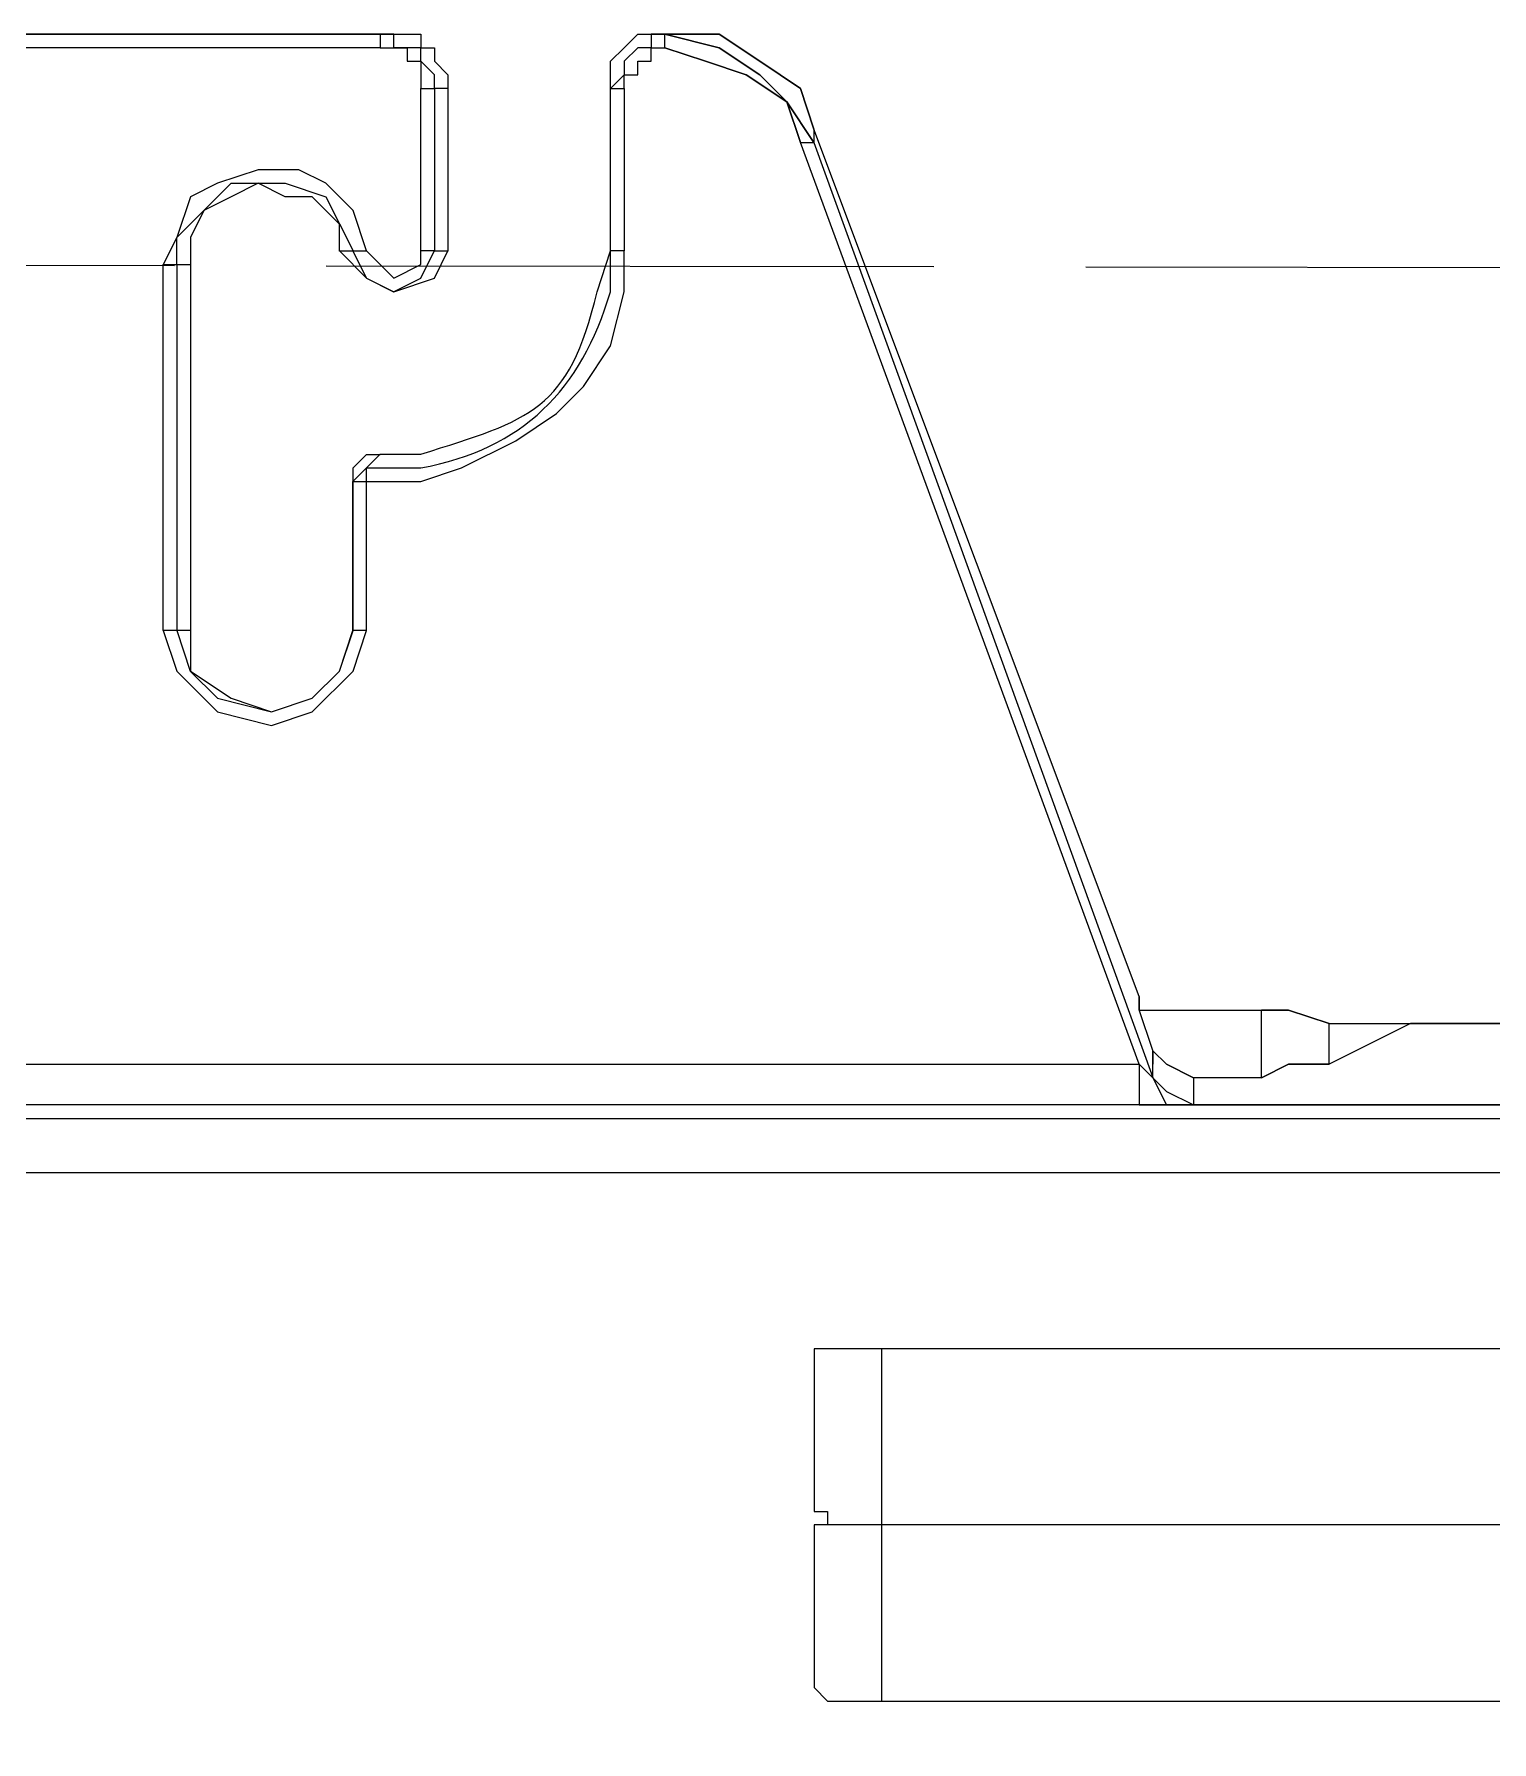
# Model space of a CAD drawing. Header units: millimetres. Extents: x 3165 to 8716, y -1118 to 2802.
# Drawn here: x 4856.24 to 4885.03, y 1684.61 to 1718.35 of the extents above; entities that cross this region are included whole.
import ezdxf

# ---------------------------------------------------------------- set-up
doc = ezdxf.new("R2010")
doc.units = ezdxf.units.MM
doc.linetypes.add('ACAD_ISO02W100', pattern=[15, 12, -3])
doc.layers.add('PDF_Geometry', color=7, linetype='Continuous', true_color=0x1f1916)
doc.layers.add('TERRA', color=3, linetype='ACAD_ISO02W100')

msp = doc.modelspace()

# ---------------------------------------------------------------- linework, layer by layer
at = {"layer": 'PDF_Geometry', "color": 0, "lineweight": 15}
for points in [[(4863.074, 1718.346), (4817.832, 1718.346), (4827.203, 1718.346), (4827.203, 1718.078), (4817.832, 1718.078)], [(4844.068, 1718.346), (4844.337, 1718.346), (4844.068, 1718.346), (4844.337, 1718.346), (4844.068, 1718.346), (4844.337, 1718.346), (4844.068, 1718.346), (4844.337, 1718.346), (4844.068, 1718.346), (4844.337, 1718.346), (4844.068, 1718.346), (4844.337, 1718.346), (4844.068, 1718.346), (4844.337, 1718.346), (4844.068, 1718.346), (4844.337, 1718.346), (4844.068, 1718.346), (4844.337, 1718.346), (4863.076, 1718.346)], [(4863.076, 1718.349), (4863.879, 1718.349), (4863.879, 1718.081), (4864.147, 1718.081), (4864.147, 1717.814), (4864.415, 1717.546), (4864.415, 1717.277), (4864.147, 1717.277), (4864.147, 1717.546), (4863.879, 1717.814), (4863.879, 1718.081), (4863.344, 1718.081), (4863.344, 1718.349), (4863.076, 1718.349), (4863.076, 1718.081), (4863.612, 1718.081), (4863.612, 1717.814), (4863.879, 1717.814), (4863.879, 1717.277), (4864.147, 1717.277), (4864.147, 1714.065), (4863.879, 1714.065), (4863.879, 1717.277)], [(4867.627, 1717.277), (4867.627, 1717.814), (4867.895, 1718.081), (4868.163, 1718.349), (4868.698, 1718.349)], [(4871.643, 1716.206), (4871.108, 1717.011), (4870.573, 1717.546), (4869.769, 1718.081), (4868.698, 1718.349)], [(4871.643, 1716.206), (4871.108, 1717.011), (4870.573, 1717.546), (4869.769, 1718.081), (4868.698, 1718.349)], [(4871.643, 1716.206), (4871.108, 1717.011), (4870.573, 1717.546), (4869.769, 1718.081), (4868.698, 1718.349)], [(4871.643, 1716.206), (4871.108, 1717.011), (4870.573, 1717.546), (4869.769, 1718.081), (4868.698, 1718.349)], [(4871.643, 1716.206), (4871.108, 1717.011), (4870.573, 1717.546), (4869.769, 1718.081), (4868.698, 1718.349)], [(4871.643, 1716.206), (4871.108, 1717.011), (4870.573, 1717.546), (4869.769, 1718.081), (4868.698, 1718.349)], [(4871.643, 1716.206), (4871.108, 1717.011), (4870.573, 1717.546), (4869.769, 1718.081), (4868.698, 1718.349)], [(4871.643, 1716.206), (4871.108, 1717.011), (4870.573, 1717.546), (4869.769, 1718.081), (4868.698, 1718.349)], [(4871.643, 1716.206), (4871.108, 1717.011), (4870.573, 1717.546), (4869.769, 1718.081), (4868.698, 1718.349)], [(4871.643, 1716.206), (4871.108, 1717.011), (4870.573, 1717.546), (4869.769, 1718.081), (4868.698, 1718.349)], [(4871.643, 1716.206), (4871.108, 1717.011), (4870.573, 1717.546), (4869.769, 1718.081), (4868.698, 1718.349)], [(4871.643, 1716.206), (4871.108, 1717.011), (4870.573, 1717.546), (4869.769, 1718.081), (4868.698, 1718.349)], [(4871.643, 1716.206), (4871.108, 1717.011), (4870.573, 1717.546), (4869.769, 1718.081), (4868.698, 1718.349)], [(4871.643, 1716.206), (4871.108, 1717.011), (4870.573, 1717.546), (4869.769, 1718.081), (4868.698, 1718.349)], [(4871.643, 1716.206), (4871.108, 1717.011), (4870.573, 1717.546), (4869.769, 1718.081), (4868.698, 1718.349)], [(4871.643, 1716.206), (4871.108, 1717.011), (4870.573, 1717.546), (4869.769, 1718.081), (4868.698, 1718.349)], [(4871.643, 1716.206), (4871.108, 1717.011), (4870.573, 1717.546), (4869.769, 1718.081), (4868.698, 1718.349)], [(4871.643, 1716.206), (4871.108, 1717.011), (4870.573, 1717.546), (4869.769, 1718.081), (4868.698, 1718.349)], [(4871.643, 1716.206), (4871.108, 1717.011), (4870.573, 1717.546), (4869.769, 1718.081), (4868.698, 1718.349)], [(4871.643, 1716.473), (4871.376, 1717.276), (4870.573, 1717.812), (4869.769, 1718.347), (4868.698, 1718.347)], [(4871.643, 1716.473), (4871.376, 1717.276), (4870.573, 1717.812), (4869.769, 1718.347), (4868.698, 1718.347)], [(4871.643, 1716.473), (4871.376, 1717.276), (4870.573, 1717.812), (4869.769, 1718.347), (4868.698, 1718.347)], [(4871.643, 1716.473), (4871.376, 1717.276), (4870.573, 1717.812), (4869.769, 1718.347), (4868.698, 1718.347)], [(4871.643, 1716.473), (4871.376, 1717.276), (4870.573, 1717.812), (4869.769, 1718.347), (4868.698, 1718.347)], [(4871.643, 1716.473), (4871.376, 1717.276), (4870.573, 1717.812), (4869.769, 1718.347), (4868.698, 1718.347)], [(4871.643, 1716.473), (4871.376, 1717.276), (4870.573, 1717.812), (4869.769, 1718.347), (4868.698, 1718.347)], [(4871.643, 1716.473), (4871.376, 1717.276), (4870.573, 1717.812), (4869.769, 1718.347), (4868.698, 1718.347)], [(4871.643, 1716.473), (4871.376, 1717.276), (4870.573, 1717.812), (4869.769, 1718.347), (4868.698, 1718.347)], [(4871.643, 1716.473), (4871.376, 1717.276), (4870.573, 1717.812), (4869.769, 1718.347), (4868.698, 1718.347)], [(4871.643, 1716.473), (4871.376, 1717.276), (4870.573, 1717.812), (4869.769, 1718.347), (4868.698, 1718.347)], [(4871.643, 1716.473), (4871.376, 1717.276), (4870.573, 1717.812), (4869.769, 1718.347), (4868.698, 1718.347)], [(4871.643, 1716.473), (4871.376, 1717.276), (4870.573, 1717.812), (4869.769, 1718.347), (4868.698, 1718.347)], [(4871.643, 1716.473), (4871.376, 1717.276), (4870.573, 1717.812), (4869.769, 1718.347), (4868.698, 1718.347)], [(4871.643, 1716.473), (4871.376, 1717.276), (4870.573, 1717.812), (4869.769, 1718.347), (4868.698, 1718.347)], [(4871.643, 1716.473), (4871.376, 1717.276), (4870.573, 1717.812), (4869.769, 1718.347), (4868.698, 1718.347)], [(4871.643, 1716.473), (4871.376, 1717.276), (4870.573, 1717.812), (4869.769, 1718.347), (4868.698, 1718.347)], [(4863.076, 1718.081), (4844.337, 1718.081)], [(4871.376, 1716.206), (4871.108, 1717.011), (4870.304, 1717.546), (4869.501, 1717.814), (4868.698, 1718.081)], [(4871.376, 1716.206), (4871.108, 1717.011), (4870.304, 1717.546), (4869.501, 1717.814), (4868.698, 1718.081)], [(4871.376, 1716.206), (4871.108, 1717.011), (4870.304, 1717.546), (4869.501, 1717.814), (4868.698, 1718.081)], [(4871.376, 1716.206), (4871.108, 1717.011), (4870.304, 1717.546), (4869.501, 1717.814), (4868.698, 1718.081)], [(4871.376, 1716.206), (4871.108, 1717.011), (4870.304, 1717.546), (4869.501, 1717.814), (4868.698, 1718.081)], [(4871.376, 1716.206), (4871.108, 1717.011), (4870.304, 1717.546), (4869.501, 1717.814), (4868.698, 1718.081)], [(4871.376, 1716.206), (4871.108, 1717.011), (4870.304, 1717.546), (4869.501, 1717.814), (4868.698, 1718.081)], [(4871.376, 1716.206), (4871.108, 1717.011), (4870.304, 1717.546), (4869.501, 1717.814), (4868.698, 1718.081)], [(4871.376, 1716.206), (4871.108, 1717.011), (4870.304, 1717.546), (4869.501, 1717.814), (4868.698, 1718.081)], [(4871.376, 1716.206), (4871.108, 1717.011), (4870.304, 1717.546), (4869.501, 1717.814), (4868.698, 1718.081)], [(4871.376, 1716.206), (4871.108, 1717.011), (4870.304, 1717.546), (4869.501, 1717.814), (4868.698, 1718.081)], [(4871.376, 1716.206), (4871.108, 1717.011), (4870.304, 1717.546), (4869.501, 1717.814), (4868.698, 1718.081)], [(4871.376, 1716.206), (4871.108, 1717.011), (4870.304, 1717.546), (4869.501, 1717.814), (4868.698, 1718.081)], [(4871.376, 1716.206), (4871.108, 1717.011), (4870.304, 1717.546), (4869.501, 1717.814), (4868.698, 1718.081)], [(4871.376, 1716.206), (4871.108, 1717.011), (4870.304, 1717.546), (4869.501, 1717.814), (4868.698, 1718.081)], [(4871.376, 1716.206), (4871.108, 1717.011), (4870.304, 1717.546), (4869.501, 1717.814), (4868.698, 1718.081)], [(4871.376, 1716.206), (4871.108, 1717.011), (4870.304, 1717.546), (4869.501, 1717.814), (4868.698, 1718.081)], [(4864.415, 1717.276), (4864.415, 1714.063), (4864.147, 1714.063)], [(4867.895, 1717.277), (4867.895, 1714.065), (4867.627, 1714.065), (4867.627, 1717.277)], [(4867.627, 1714.063), (4867.627, 1717.276)], [(4878.335, 1697.733), (4878.335, 1698.001), (4878.335, 1698.268), (4878.068, 1699.071), (4878.068, 1699.339), (4871.643, 1716.474)], [(4871.643, 1716.473), (4871.643, 1716.205)], [(4871.376, 1716.206), (4871.643, 1716.206)], [(4878.068, 1698.001), (4871.376, 1716.206)], [(4871.643, 1716.206), (4878.335, 1697.733), (4878.603, 1697.197), (4879.138, 1697.197)], [(4862.541, 1714.063), (4862.272, 1714.063), (4862.272, 1714.598), (4861.737, 1715.135), (4861.202, 1715.135), (4860.666, 1715.402), (4860.131, 1715.135), (4859.596, 1714.866), (4859.328, 1714.331), (4859.328, 1713.795)], [(4862.272, 1714.065), (4862.809, 1713.53), (4863.344, 1713.261), (4864.147, 1713.53), (4864.415, 1714.065)], [(4862.539, 1714.062), (4862.808, 1713.527), (4863.343, 1713.259), (4863.878, 1713.527), (4864.146, 1714.062)], [(4862.809, 1714.065), (4863.076, 1713.796), (4863.344, 1713.53), (4863.879, 1713.796), (4863.879, 1714.065)], [(4862.809, 1709.511), (4863.879, 1709.511), (4864.682, 1709.779), (4865.753, 1710.314), (4866.557, 1710.851), (4867.092, 1711.386), (4867.627, 1712.189), (4867.895, 1713.26), (4867.895, 1714.063)], [(4867.36, 1713.261), (4867.627, 1714.065)], [(4867.625, 1713.259), (4867.625, 1714.062)], [(4859.061, 1713.796), (4859.061, 1706.568), (4858.793, 1706.568), (4858.793, 1713.796)], [(4859.061, 1713.795), (4859.328, 1713.795), (4859.328, 1706.566), (4859.061, 1706.566)], [(4859.328, 1706.566), (4859.328, 1705.763), (4860.131, 1705.227), (4860.934, 1704.96), (4861.737, 1705.227), (4862.272, 1705.763), (4862.541, 1706.566), (4862.541, 1709.511), (4862.541, 1709.779), (4862.809, 1710.047), (4863.076, 1710.047)], [(4862.809, 1709.78), (4863.076, 1710.049), (4863.879, 1710.049)], [(4862.808, 1709.779), (4862.539, 1709.511)], [(4862.808, 1709.51), (4862.808, 1709.778), (4863.878, 1709.778)], [(4858.793, 1706.568), (4859.061, 1705.764), (4859.864, 1704.961), (4860.934, 1704.693), (4861.737, 1704.961), (4862.541, 1705.764), (4862.809, 1706.568), (4862.809, 1709.512)], [(4862.808, 1706.566), (4862.539, 1706.566), (4862.539, 1709.511), (4862.808, 1709.511)], [(4859.06, 1706.568), (4859.327, 1705.764), (4859.863, 1705.228), (4860.933, 1704.961), (4861.736, 1705.228), (4862.271, 1705.764), (4862.539, 1706.568)], [(4878.068, 1699.339), (4878.068, 1699.071)], [(4878.068, 1699.339), (4878.068, 1699.071)], [(4878.068, 1699.339), (4878.068, 1699.071)], [(4878.068, 1699.339), (4878.068, 1699.071)], [(4878.068, 1699.339), (4878.068, 1699.071)], [(4878.068, 1699.339), (4878.068, 1699.071)], [(4878.068, 1699.339), (4878.068, 1699.071)], [(4878.068, 1699.339), (4878.068, 1699.071)], [(4878.068, 1699.339), (4878.068, 1699.071)], [(4878.068, 1699.339), (4878.068, 1699.071)], [(4878.068, 1699.339), (4878.068, 1699.071)], [(4878.068, 1699.339), (4878.068, 1699.071)], [(4878.068, 1699.339), (4878.068, 1699.071)], [(4878.068, 1699.339), (4878.068, 1699.071)], [(4878.068, 1699.339), (4878.068, 1699.071)], [(4878.068, 1699.339), (4878.068, 1699.071)], [(4878.068, 1699.339), (4878.068, 1699.071)], [(4878.068, 1699.339), (4878.068, 1699.071)], [(4878.068, 1699.068), (4880.478, 1699.068)], [(4880.478, 1697.73), (4880.478, 1699.068), (4881.013, 1699.068), (4881.816, 1698.801), (4881.013, 1699.068), (4880.478, 1699.068), (4881.013, 1699.068), (4881.816, 1698.801), (4881.013, 1699.068), (4880.478, 1699.068), (4881.013, 1699.068), (4881.816, 1698.801), (4881.013, 1699.068), (4880.478, 1699.068), (4881.013, 1699.068), (4881.816, 1698.801), (4881.013, 1699.068), (4880.478, 1699.068), (4881.013, 1699.068), (4881.816, 1698.801), (4881.013, 1699.068), (4880.478, 1699.068), (4881.013, 1699.068), (4881.816, 1698.801), (4881.013, 1699.068), (4880.478, 1699.068), (4881.013, 1699.068), (4881.816, 1698.801), (4881.013, 1699.068), (4880.478, 1699.068), (4881.013, 1699.068), (4881.816, 1698.801), (4881.013, 1699.068), (4880.478, 1699.068), (4881.013, 1699.068), (4881.816, 1698.801), (4881.013, 1699.068), (4880.478, 1699.068), (4881.013, 1699.068), (4881.816, 1698.801), (4881.013, 1699.068), (4880.478, 1699.068), (4881.013, 1699.068), (4881.816, 1698.801)], [(4887.973, 1698.801), (4883.422, 1698.801), (4881.816, 1697.998), (4881.816, 1698.801), (4884.761, 1698.801), (4888.508, 1698.801), (4887.973, 1698.801), (4887.705, 1698.533), (4887.17, 1698.533), (4886.902, 1698.265), (4886.635, 1698.265), (4886.367, 1697.998), (4885.832, 1697.73), (4885.564, 1697.462), (4885.832, 1697.462)], [(4883.422, 1698.801), (4883.689, 1698.801), (4884.761, 1698.801)], [(4883.689, 1698.803), (4887.973, 1698.803), (4888.508, 1698.803), (4888.242, 1698.803), (4887.973, 1698.534), (4887.17, 1698.534), (4886.902, 1698.266), (4886.635, 1698.266), (4886.635, 1697.999), (4886.367, 1697.731), (4886.099, 1697.731), (4885.832, 1697.463)], [(4878.335, 1697.998), (4878.335, 1698.265), (4878.335, 1697.998), (4878.335, 1698.265), (4878.335, 1697.998), (4878.335, 1698.265), (4878.335, 1697.998), (4878.335, 1698.265), (4878.335, 1697.998), (4878.335, 1698.265), (4878.335, 1697.998), (4878.335, 1698.265), (4878.335, 1697.998), (4878.335, 1698.265), (4878.335, 1697.998), (4878.335, 1698.265), (4878.335, 1697.998), (4878.335, 1698.265), (4878.335, 1697.998), (4878.335, 1698.265), (4878.335, 1697.998), (4878.335, 1698.265), (4878.603, 1697.998), (4879.138, 1697.73), (4879.138, 1697.195), (4885.564, 1697.195)], [(4878.335, 1698.265), (4878.603, 1697.998), (4879.138, 1697.73)], [(4878.335, 1698.265), (4878.603, 1697.998), (4879.138, 1697.73)], [(4878.335, 1698.265), (4878.603, 1697.998), (4879.138, 1697.73)], [(4878.335, 1698.265), (4878.603, 1697.998), (4879.138, 1697.73)], [(4878.335, 1698.265), (4878.603, 1697.998), (4879.138, 1697.73)], [(4878.335, 1698.265), (4878.603, 1697.998), (4879.138, 1697.73)], [(4878.335, 1698.265), (4878.603, 1697.998), (4879.138, 1697.73)], [(4878.335, 1698.265), (4878.603, 1697.998), (4879.138, 1697.73)], [(4878.335, 1698.265), (4878.603, 1697.998), (4879.138, 1697.73)], [(4878.335, 1698.265), (4878.603, 1697.998), (4879.138, 1697.73)], [(4878.335, 1698.265), (4878.603, 1697.998), (4879.138, 1697.73)], [(4878.335, 1698.265), (4878.603, 1697.998), (4879.138, 1697.73)], [(4878.335, 1698.265), (4878.603, 1697.998), (4879.138, 1697.73)], [(4878.335, 1698.265), (4878.603, 1697.998), (4879.138, 1697.73)], [(4878.335, 1698.265), (4878.603, 1697.998), (4879.138, 1697.73)], [(4878.335, 1698.265), (4878.603, 1697.998), (4879.138, 1697.73)], [(4878.335, 1698.265), (4878.603, 1697.998), (4879.138, 1697.73)], [(4878.335, 1698.265), (4878.603, 1697.998), (4879.138, 1697.73)], [(4855.58, 1697.195), (4855.58, 1697.998), (4878.068, 1697.998), (4878.068, 1697.195)], [(4878.068, 1697.998), (4878.335, 1697.73)], [(4878.068, 1697.998), (4878.335, 1697.73)], [(4878.068, 1697.998), (4878.335, 1697.73)], [(4878.068, 1697.998), (4878.335, 1697.73)], [(4878.068, 1697.998), (4878.335, 1697.73)], [(4878.068, 1697.998), (4878.335, 1697.73)], [(4878.068, 1697.998), (4878.335, 1697.73)], [(4878.068, 1697.998), (4878.335, 1697.73)], [(4878.068, 1697.998), (4878.335, 1697.73)], [(4878.068, 1697.998), (4878.335, 1697.73)], [(4878.068, 1697.998), (4878.335, 1697.73)], [(4878.068, 1697.998), (4878.335, 1697.73)], [(4878.068, 1697.998), (4878.335, 1697.73)], [(4878.068, 1697.998), (4878.335, 1697.73)], [(4878.068, 1697.998), (4878.335, 1697.73)], [(4878.068, 1697.998), (4878.335, 1697.73)], [(4878.068, 1697.998), (4878.335, 1697.73), (4878.603, 1697.195), (4879.138, 1697.195)], [(4878.335, 1697.73), (4878.603, 1697.462), (4879.138, 1697.195)], [(4881.816, 1697.998), (4881.013, 1697.998), (4880.478, 1697.73), (4881.013, 1697.998), (4881.816, 1697.998), (4881.013, 1697.998), (4880.478, 1697.73), (4881.013, 1697.998), (4881.816, 1697.998), (4881.013, 1697.998), (4880.478, 1697.73), (4881.013, 1697.998), (4881.816, 1697.998), (4881.013, 1697.998), (4880.478, 1697.73), (4881.013, 1697.998), (4881.816, 1697.998), (4881.013, 1697.998), (4880.478, 1697.73), (4881.013, 1697.998), (4881.816, 1697.998), (4881.013, 1697.998), (4880.478, 1697.73), (4881.013, 1697.998), (4881.816, 1697.998), (4881.013, 1697.998), (4880.478, 1697.73), (4881.013, 1697.998), (4881.816, 1697.998), (4881.013, 1697.998), (4880.478, 1697.73), (4881.013, 1697.998), (4881.816, 1697.998), (4881.013, 1697.998), (4880.478, 1697.73), (4881.013, 1697.998), (4881.816, 1697.998), (4881.013, 1697.998), (4880.478, 1697.73), (4881.013, 1697.998), (4881.816, 1697.998), (4881.013, 1697.998), (4880.478, 1697.73), (4879.138, 1697.73)], [(4885.832, 1697.195), (4879.138, 1697.195), (4878.068, 1697.195), (4879.138, 1697.195), (4878.068, 1697.195), (4879.138, 1697.195), (4878.068, 1697.195), (4879.138, 1697.195), (4878.068, 1697.195), (4879.138, 1697.195), (4878.068, 1697.195), (4879.138, 1697.195), (4878.068, 1697.195), (4879.138, 1697.195), (4878.068, 1697.195), (4879.138, 1697.195), (4878.068, 1697.195), (4879.138, 1697.195), (4878.068, 1697.195), (4879.138, 1697.195), (4878.068, 1697.195), (4879.138, 1697.195), (4878.068, 1697.195), (4855.58, 1697.195)], [(4786.777, 1696.924), (4888.505, 1696.924), (4888.505, 1695.853)], [(4888.508, 1695.855), (4786.781, 1695.855), (4786.245, 1695.855), (4785.71, 1695.32), (4785.71, 1695.052), (4785.442, 1695.052), (4785.442, 1694.517), (4785.442, 1684.879), (4785.442, 1684.611)], [(4872.982, 1685.414), (4872.982, 1685.682), (4872.982, 1688.895), (4872.982, 1689.163), (4872.982, 1692.376), (4871.912, 1692.376), (4871.644, 1692.376), (4871.644, 1689.163), (4871.912, 1689.163), (4871.912, 1688.895)], [(4886.368, 1688.895), (4872.982, 1688.895), (4871.912, 1688.895), (4871.644, 1688.895), (4871.644, 1685.682), (4871.912, 1685.414), (4872.982, 1685.414), (4886.368, 1685.414), (4886.637, 1685.414), (4886.637, 1685.682), (4886.637, 1688.895), (4886.368, 1688.895), (4886.637, 1689.163), (4886.637, 1692.376), (4886.368, 1692.376), (4872.982, 1692.376)]]:
    msp.add_lwpolyline(points, dxfattribs=at)
for points in [[(4868.698, 1718.349), (4868.43, 1718.349), (4868.43, 1718.081), (4868.163, 1718.081), (4867.895, 1717.814), (4867.895, 1717.546), (4867.627, 1717.277), (4867.895, 1717.277), (4867.895, 1717.546), (4868.163, 1717.546), (4868.163, 1717.814), (4868.43, 1717.814), (4868.43, 1718.081), (4868.698, 1718.081)], [(4868.698, 1718.349), (4869.769, 1718.081), (4870.573, 1717.546), (4871.108, 1717.011), (4871.643, 1716.206), (4871.108, 1717.011), (4870.573, 1717.546), (4869.769, 1718.081)], [(4868.698, 1718.347), (4869.769, 1718.347), (4870.573, 1717.812), (4871.376, 1717.276), (4871.643, 1716.473), (4871.376, 1717.276), (4870.573, 1717.812), (4869.769, 1718.347)], [(4868.698, 1718.347), (4869.769, 1718.347), (4870.573, 1717.812), (4871.376, 1717.276), (4871.643, 1716.473), (4871.376, 1717.276), (4870.573, 1717.812), (4869.769, 1718.347)], [(4868.698, 1718.081), (4869.501, 1717.814), (4870.304, 1717.546), (4871.108, 1717.011), (4871.376, 1716.206), (4871.108, 1717.011), (4870.304, 1717.546), (4869.501, 1717.814)], [(4868.698, 1718.081), (4869.501, 1717.814), (4870.304, 1717.546), (4871.108, 1717.011), (4871.376, 1716.206), (4871.108, 1717.011), (4870.304, 1717.546), (4869.501, 1717.814)], [(4859.061, 1713.796), (4859.061, 1714.333), (4860.131, 1715.403), (4861.202, 1715.403), (4862.006, 1715.136), (4862.272, 1714.6), (4862.541, 1714.065), (4862.809, 1714.065), (4862.541, 1714.868), (4862.006, 1715.403), (4861.469, 1715.671), (4860.666, 1715.671), (4859.864, 1715.403), (4859.328, 1715.136), (4859.061, 1714.333), (4858.793, 1713.796)], [(4878.068, 1699.071), (4878.068, 1699.339)], [(4879.138, 1697.73), (4878.603, 1697.998), (4878.335, 1698.265), (4878.603, 1697.998)], [(4878.335, 1697.73), (4878.068, 1697.998)], [(4878.335, 1697.73), (4878.068, 1697.998)]]:
    msp.add_lwpolyline(points, close=True, dxfattribs=at)
for points in [[(4863.878, 1709.778), (4865.901, 1710.157), (4867.041, 1711.312), (4867.625, 1713.259)], [(4863.879, 1710.049), (4866.057, 1710.737), (4866.801, 1710.907), (4867.36, 1713.261)]]:
    msp.add_open_spline(points, degree=3, dxfattribs=at)
at = {"layer": 'TERRA'}
msp.add_line((4847.013, 1713.796), (6308.93, 1711.728), dxfattribs=at)

doc.saveas('drawing.dxf')
